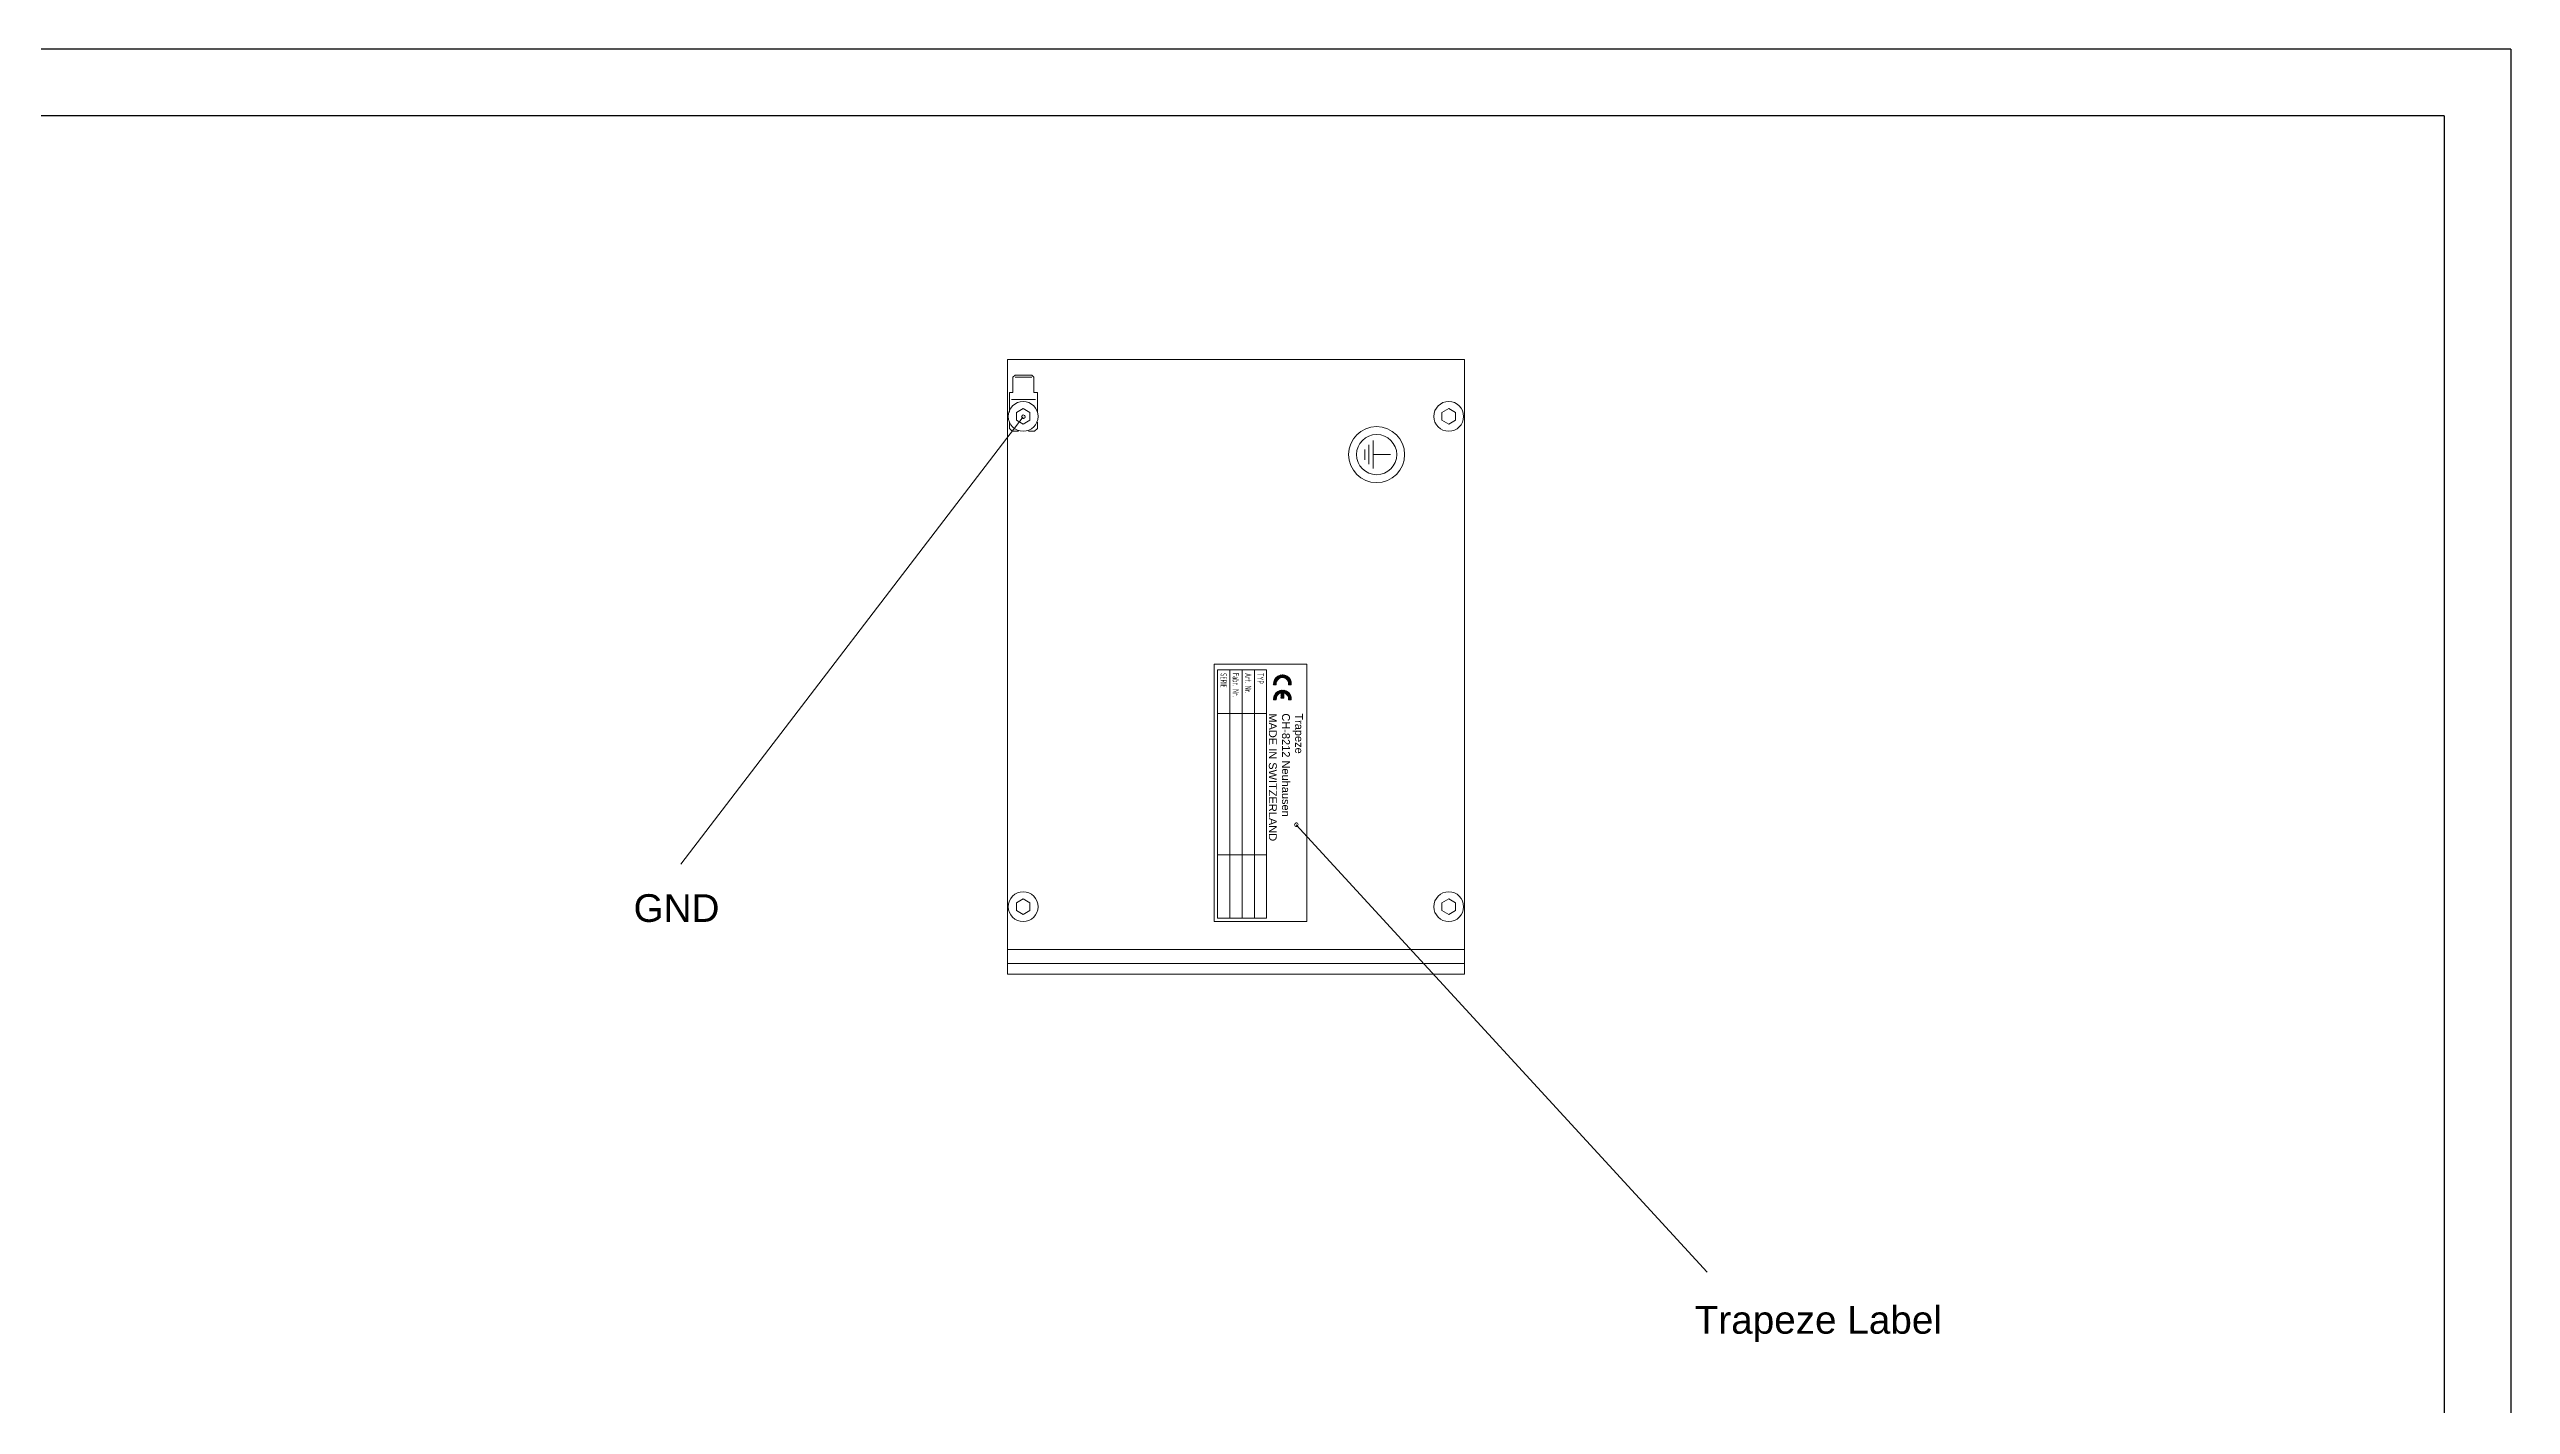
# Model space of a CAD drawing. Extents: x -194 to 239, y -574 to -265.
# Drawn here: x 17.1 to 239.4, y -387 to -264.6 of the extents above; entities that cross this region are included whole.
import ezdxf

# ---------------------------------------------------------------- set-up
doc = ezdxf.new("R2010")
doc.units = 0
doc.header["$LTSCALE"] = 0.5
doc.header["$PDMODE"] = 2
doc.layers.get('0').update_dxf_attribs({"linetype": 'CONTINUOUS'})
doc.layers.get('DEFPOINTS').update_dxf_attribs({"linetype": 'CONTINUOUS'})
doc.layers.add('1', color=7, linetype='CONTINUOUS')
doc.styles.add('ISO3098-1', font='isoct.shx')
doc.styles.get("Standard").update_dxf_attribs({"font": 'arial.ttf', "height": 3})
doc.dimstyles.get("Standard").update_dxf_attribs({"dimtxt": 0.18, "dimasz": 0.18, "dimexe": 0.18, "dimexo": 0.0625, "dimgap": 0.09, "dimtad": 0, "dimtih": 1, "dimtoh": 1, "dimdec": 4, "dimzin": 0, "dimdsep": 46, "dimtxsty": 'Standard', "dimcen": 0.09, "dimadec": 0, "dimazin": 0, "dimtfac": 1, "dimtdec": 4, "dimtofl": 0, "dimtmove": 0, "dimatfit": 3, "dimfxl": 1, "dimtolj": 1, "dimtzin": 0, "dimarcsym": 0})

# ---------------------------------------------------------------- blocks, each defined once
blk = doc.blocks.new('*X95')
at = {"color": 0, "linetype": 'Continuous'}
for p, q in [((635.32, 170.65), (635.55, 170.88)), ((635.32, 170.81), (635.39, 170.88)), ((635.32, 170.5), (635.69, 170.87)), ((635.34, 170.36), (635.82, 170.85)), ((635.51, 170.37), (635.95, 170.82)), ((635.59, 167.5), (637.18, 169.09)), ((635.65, 170.36), (636.07, 170.78)), ((635.66, 168.97), (636.13, 169.44)), ((635.66, 169.12), (635.98, 169.44)), ((635.66, 169.28), (635.82, 169.44)), ((635.66, 169.43), (635.67, 169.44)), ((635.76, 167.52), (637.16, 168.91)), ((635.78, 170.34), (636.18, 170.73)), ((635.78, 168.93), (636.29, 169.44)), ((635.9, 170.3), (636.28, 170.68)), ((635.94, 168.93), (636.44, 169.44)), ((635.97, 167.56), (637.11, 168.71)), ((636.01, 170.25), (636.38, 170.62)), ((636.09, 168.93), (636.6, 169.44)), ((636.11, 170.2), (636.47, 170.56)), ((636.2, 170.13), (636.56, 170.49)), ((636.25, 168.93), (637.08, 169.77)), ((636.29, 170.06), (636.65, 170.42)), ((636.36, 169.98), (636.72, 170.34)), ((636.4, 168.93), (637.12, 169.65)), ((636.43, 169.9), (636.8, 170.26)), ((636.49, 168.55), (637.18, 169.24)), ((636.5, 169.81), (636.86, 170.17)), ((636.55, 169.71), (636.93, 170.08)), ((636.56, 168.93), (637.15, 169.52)), ((636.6, 169.6), (636.98, 169.98)), ((636.62, 168.84), (637.17, 169.39)), ((636.64, 169.48), (637.03, 169.88)), ((638.2, 170.73), (638.35, 170.88)), ((638.2, 170.57), (638.5, 170.87)), ((638.2, 170.42), (638.64, 170.86)), ((638.31, 170.37), (638.77, 170.83)), ((638.39, 167.5), (640.06, 169.17)), ((638.46, 170.37), (638.89, 170.8)), ((638.55, 167.51), (640.05, 169)), ((638.6, 170.35), (639, 170.76)), ((638.72, 170.32), (639.11, 170.71)), ((638.74, 167.54), (640.01, 168.81)), ((638.83, 170.28), (639.21, 170.65)), ((638.94, 170.22), (639.31, 170.59)), ((639.03, 170.16), (639.4, 170.53)), ((639.12, 170.1), (639.48, 170.46)), ((639.2, 170.02), (639.56, 170.38)), ((639.28, 169.94), (639.64, 170.3)), ((639.34, 169.85), (639.71, 170.22)), ((639.4, 169.76), (639.77, 170.13)), ((639.45, 169.65), (639.83, 170.03)), ((639.45, 168.72), (640.05, 169.32)), ((639.5, 169.54), (639.89, 169.93)), ((639.52, 168.94), (640.04, 169.46)), ((639.53, 169.41), (639.93, 169.82)), ((639.55, 169.28), (639.97, 169.71)), ((639.55, 169.12), (640.01, 169.59)), ((635.32, 167.54), (635.83, 168.05)), ((635.32, 168.01), (635.33, 168.01)), ((635.32, 167.69), (635.64, 168.01)), ((635.32, 167.85), (635.47, 168)), ((635.43, 167.5), (636.12, 168.19)), ((636.22, 167.66), (637.01, 168.46)), ((638.2, 167.62), (638.61, 168.03)), ((638.2, 167.93), (638.27, 168.01)), ((638.2, 167.77), (638.43, 168)), ((638.24, 167.5), (638.84, 168.1)), ((638.96, 167.6), (639.95, 168.59)), ((639.27, 167.76), (639.79, 168.28))]:
    blk.add_line(p, q, dxfattribs=at)
blk = doc.blocks.new('*D114')
at = {"color": 1, "lineweight": -2, "transparency": 16777216}
for p, q in [((0.24, -294.28), (16.1, -294.28)), ((0.24, -336.2), (16.1, -336.2))]:
    blk.add_line(p, q, dxfattribs=at)
at = {"lineweight": -2, "transparency": 16777216}
blk.add_line((14.6, -333.7), (14.6, -296.78), dxfattribs=at)
at = {"lineweight": 5, "transparency": 16777216}
for points in [[(14.18, -296.78), (15.02, -296.78), (14.6, -294.28)], [(14.18, -333.7), (15.02, -333.7), (14.6, -336.2)]]:
    blk.add_solid(points, dxfattribs=at)
at = {"layer": 'DEFPOINTS', "color": 0, "lineweight": 5, "transparency": 16777216}
for p in [(0.24, -294.28), (14.6, -294.28), (0.24, -336.2)]:
    blk.add_point(p, dxfattribs=at)
at = {"color": 7, "lineweight": 5, "transparency": 16777216, "insert": (12.33, -315.24), "char_height": 3, "attachment_point": 5, "rotation": 90}
blk.add_mtext('\\A1;{\\fArial|b0|i0|c238|p34;\\H0.83333x;3HE (3 x 44.45 = 132.5)}', dxfattribs=at)

msp = doc.modelspace()

# ---------------------------------------------------------------- linework, layer by layer
for p, q in [((239.39433, -264.61974), (-194.25747, -264.61974)), ((239.39433, -264.61974), (239.39433, -573.61974)), ((233.39433, -270.61974), (-188.25747, -270.61974)), ((233.39433, -270.61974), (233.39433, -567.61974))]:
    msp.add_line(p, q)
at = {"lineweight": 5}
for p, q in [((105.07308, -297.8064), (74.17851, -338.20415)), ((129.74434, -334.64084), (166.8467, -375.03858))]:
    msp.add_line(p, q, dxfattribs=at)
for centre in [(105.10148, -297.80658), (129.74434, -334.64084)]:
    msp.add_ellipse(centre, major_axis=(-0.0545, -0.15991), ratio=0.918965114, dxfattribs=at)
at = {"layer": '1', "lineweight": 5}
for p, q in [((103.66023, -292.63099), (103.66023, -348.12643)), ((144.92607, -292.63099), (103.66023, -292.63099)), ((106.7275, -292.63099), (103.81834, -292.63099)), ((141.8588, -292.63099), (144.76797, -292.63099)), ((144.92607, -292.63099), (144.92607, -348.12643)), ((104.34977, -294.04498), (104.16004, -294.23471)), ((104.16004, -294.23471), (104.16004, -295.62604)), ((104.34977, -294.04498), (105.86759, -294.04498)), ((105.86759, -294.23471), (104.34977, -294.23471)), ((105.86759, -294.04498), (106.05732, -294.23471)), ((106.05732, -294.23471), (106.05732, -295.62604)), ((103.84383, -295.62604), (103.84383, -297.38541)), ((103.84383, -295.62604), (104.16004, -295.62604)), ((106.18381, -296.25847), (104.03356, -296.25847)), ((104.46703, -297.41371), (105.08319, -297.05797)), ((104.46703, -298.12519), (104.46703, -297.41371)), ((105.08319, -297.05797), (105.69935, -297.41371)), ((105.69935, -297.41371), (105.69935, -298.12519)), ((106.05732, -295.62604), (106.37354, -295.62604)), ((106.37354, -295.62604), (106.37354, -297.38541)), ((142.88695, -297.41371), (143.50311, -297.05797)), ((142.88695, -298.12519), (142.88695, -297.41371)), ((143.50311, -297.05797), (144.11927, -297.41371)), ((144.11927, -297.41371), (144.11927, -298.12519)), ((103.84383, -298.29366), (103.84383, -298.85142)), ((103.84383, -298.85142), (104.0968, -299.10439)), ((104.0968, -299.10439), (104.65456, -299.10439)), ((105.08319, -298.48093), (104.46703, -298.12519)), ((105.69935, -298.12519), (105.08319, -298.48093)), ((105.56281, -299.10439), (106.12057, -299.10439)), ((106.37354, -298.85142), (106.12057, -299.10439)), ((106.37354, -298.29366), (106.37354, -298.85142)), ((136.67933, -302.48654), (136.67933, -299.95684)), ((143.50311, -298.48093), (142.88695, -298.12519)), ((144.11927, -298.12519), (143.50311, -298.48093)), ((135.92042, -301.69601), (135.92042, -300.74737)), ((136.29987, -302.09128), (136.29987, -300.3521)), ((138.2604, -301.22169), (136.67933, -301.22169)), ((122.32319, -343.38323), (122.32319, -320.14311)), ((122.32319, -320.14311), (130.69647, -320.14311)), ((122.6394, -320.65344), (122.6394, -343.06701)), ((127.06639, -320.65344), (122.6394, -320.65344)), ((123.74615, -320.65344), (123.74615, -343.06701)), ((124.8529, -320.65344), (124.8529, -343.06701)), ((125.95964, -320.65344), (125.95964, -343.06701)), ((127.06639, -343.06701), (127.06639, -320.65344)), ((127.69251, -321.99778), (127.93502, -321.99778)), ((129.28957, -321.99778), (129.04706, -321.99778)), ((130.69647, -320.14311), (130.69647, -343.38323)), ((127.69251, -323.36211), (127.93502, -323.36211)), ((128.37066, -323.2016), (128.37066, -322.73312)), ((128.37066, -323.2016), (128.61142, -323.2016)), ((128.61142, -323.2016), (128.61142, -322.73312)), ((129.28957, -323.36211), (129.04706, -323.36211)), ((127.06639, -324.60558), (122.6394, -324.60558)), ((127.06639, -337.35848), (122.6394, -337.35848)), ((104.46703, -341.68358), (105.08319, -341.32784)), ((104.46703, -342.39506), (104.46703, -341.68358)), ((105.08319, -341.32784), (105.69935, -341.68358)), ((105.69935, -341.68358), (105.69935, -342.39506)), ((142.88695, -341.68358), (143.50311, -341.32784)), ((142.88695, -342.39506), (142.88695, -341.68358)), ((143.50311, -341.32784), (144.11927, -341.68358)), ((144.11927, -341.68358), (144.11927, -342.39506)), ((105.08319, -342.7508), (104.46703, -342.39506)), ((105.69935, -342.39506), (105.08319, -342.7508)), ((130.69647, -343.38323), (122.32319, -343.38323)), ((122.6394, -343.06701), (127.06639, -343.06701)), ((143.50311, -342.7508), (142.88695, -342.39506)), ((144.11927, -342.39506), (143.50311, -342.7508)), ((144.92607, -345.91293), (103.66023, -345.91293)), ((144.92607, -347.17779), (103.66023, -347.17779)), ((144.92607, -348.12643), (103.66023, -348.12643))]:
    msp.add_line(p, q, dxfattribs=at)
for centre, radius in [((105.08319, -297.76945), 1.34391), ((143.50311, -297.76945), 1.34391), ((136.99554, -301.22169), 2.52971), ((136.99554, -301.22169), 1.81823), ((105.08319, -342.03932), 1.34391), ((143.50311, -342.03932), 1.34391)]:
    msp.add_circle(centre, radius, dxfattribs=at)
for centre, radius, start, end in [((128.49104, -321.91752), 0.80255, 354.2608295, 185.7391705), ((128.49104, -321.91752), 0.56178, 351.7867893, 188.2132107), ((128.49104, -323.28186), 0.80255, 354.2608295, 185.7391705), ((128.49104, -323.28186), 0.56178, 102.3736251, 188.2132107), ((128.49104, -323.28186), 0.56178, 351.7867893, 77.6263749)]:
    msp.add_arc(centre, radius, start, end, dxfattribs=at)

# ---------------------------------------------------------------- block references
at = {"layer": '1', "lineweight": 5, "xscale": 0.4743200000000343, "yscale": 0.4743200000000343, "zscale": 0.4743200000000343, "rotation": 90}
msp.add_blockref('*X95', (208.74002, -624.70655), dxfattribs=at)

# ---------------------------------------------------------------- texts
at = {"layer": '1', "lineweight": 5, "style": 'ISO3098-1', "width": 0.62608}
for s, p in [('SERIE', (122.89813, -320.94225)), ('Fabr. Nr.', (124.00462, -320.94225)), ('Art. Nr.', (125.11111, -320.94225)), ('TYP', (126.21761, -320.94225))]:
    msp.add_text(s, height=0.569184, rotation=270, dxfattribs=at).set_placement(p)
at = {"layer": '1', "lineweight": 5, "insert": (130.35007, -324.58456), "char_height": 0.71148, "width": 12.9490942, "attachment_point": 1, "rotation": 270}
msp.add_mtext('Trapeze\\PCH-8212 Neuhausen\\PMADE IN SWITZERLAND', dxfattribs=at)
at = {"layer": '1', "lineweight": 5, "char_height": 2.5, "attachment_point": 5}
for s, insert in [('{\\fArial|b0|i0|c238|p34;GND}', (73.78635, -342.1831)), ('{\\fArial|b0|i0|c238|p34;Trapeze Label}', (176.87469, -379.72366))]:
    msp.add_mtext(s, dxfattribs=dict(at, insert=insert))

# ---------------------------------------------------------------- dimensions: what is measured, and where the dimension line sits
at = {"lineweight": 5}
dim = msp.add_linear_dim(base=(14.5988, -294.27977), p1=(0.23855, -336.19899), p2=(0.23855, -294.27977), angle=90, text='{\\fArial|b0|i0|c238|p34;\\H0.83333x;3HE (3 x 44.45 = 132.5)}', dimstyle='Standard', override={"dimtxt": 2.5, "dimasz": 2.5, "dimexe": 1.5, "dimexo": 0, "dimgap": 0.625, "dimtad": 1, "dimtih": 0, "dimtoh": 0, "dimzin": 8, "dimlunit": 6, "dimcen": 2.5, "dimclrd": 256, "dimclre": 1, "dimclrt": 7, "dimtofl": 1, "dimatfit": 0}, dxfattribs=at)
dim.commit()
dim.dimension.update_dxf_attribs({"geometry": '*D114', "text_midpoint": (14.5988, -315.23938), "dimtype": 160})

doc.saveas('drawing.dxf')
